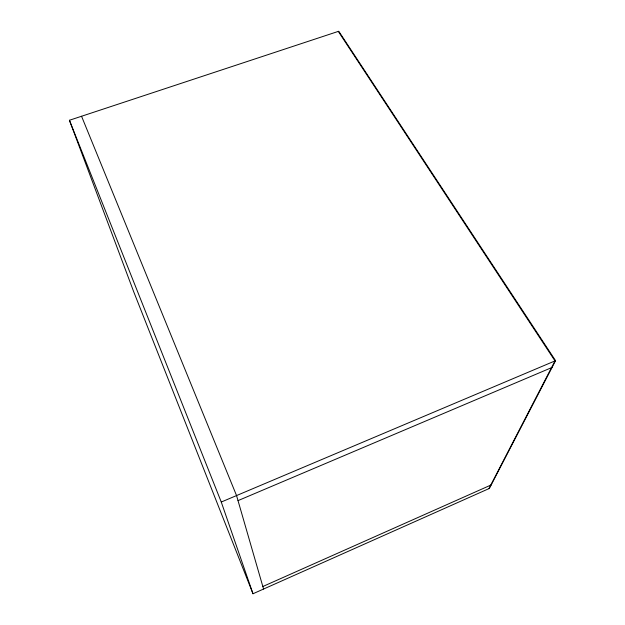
<?xml version="1.0" encoding="UTF-8"?>
<svg xmlns="http://www.w3.org/2000/svg" width="625" height="625" viewBox="0 0 625 625"><rect width="100%" height="100%" fill="white"/><g stroke="black" fill="none" stroke-linecap="round" stroke-linejoin="round"><path stroke-width="0.94" d="M488.938 488.641L555 360.914L338.289 31.406M555.57 360.672L489.352 488.453L252.992 593.75L133.68 291.688L69.43 120.266L338.758 31.25L555.57 360.672L221.266 502.031L252.992 593.75M262.844 586.508L491.18 484.93M238.016 500.625L552.062 367.445M81.547 116.258L236.555 495.57L263.57 589.039M69.43 120.266L221.266 502.031"/></g></svg>
